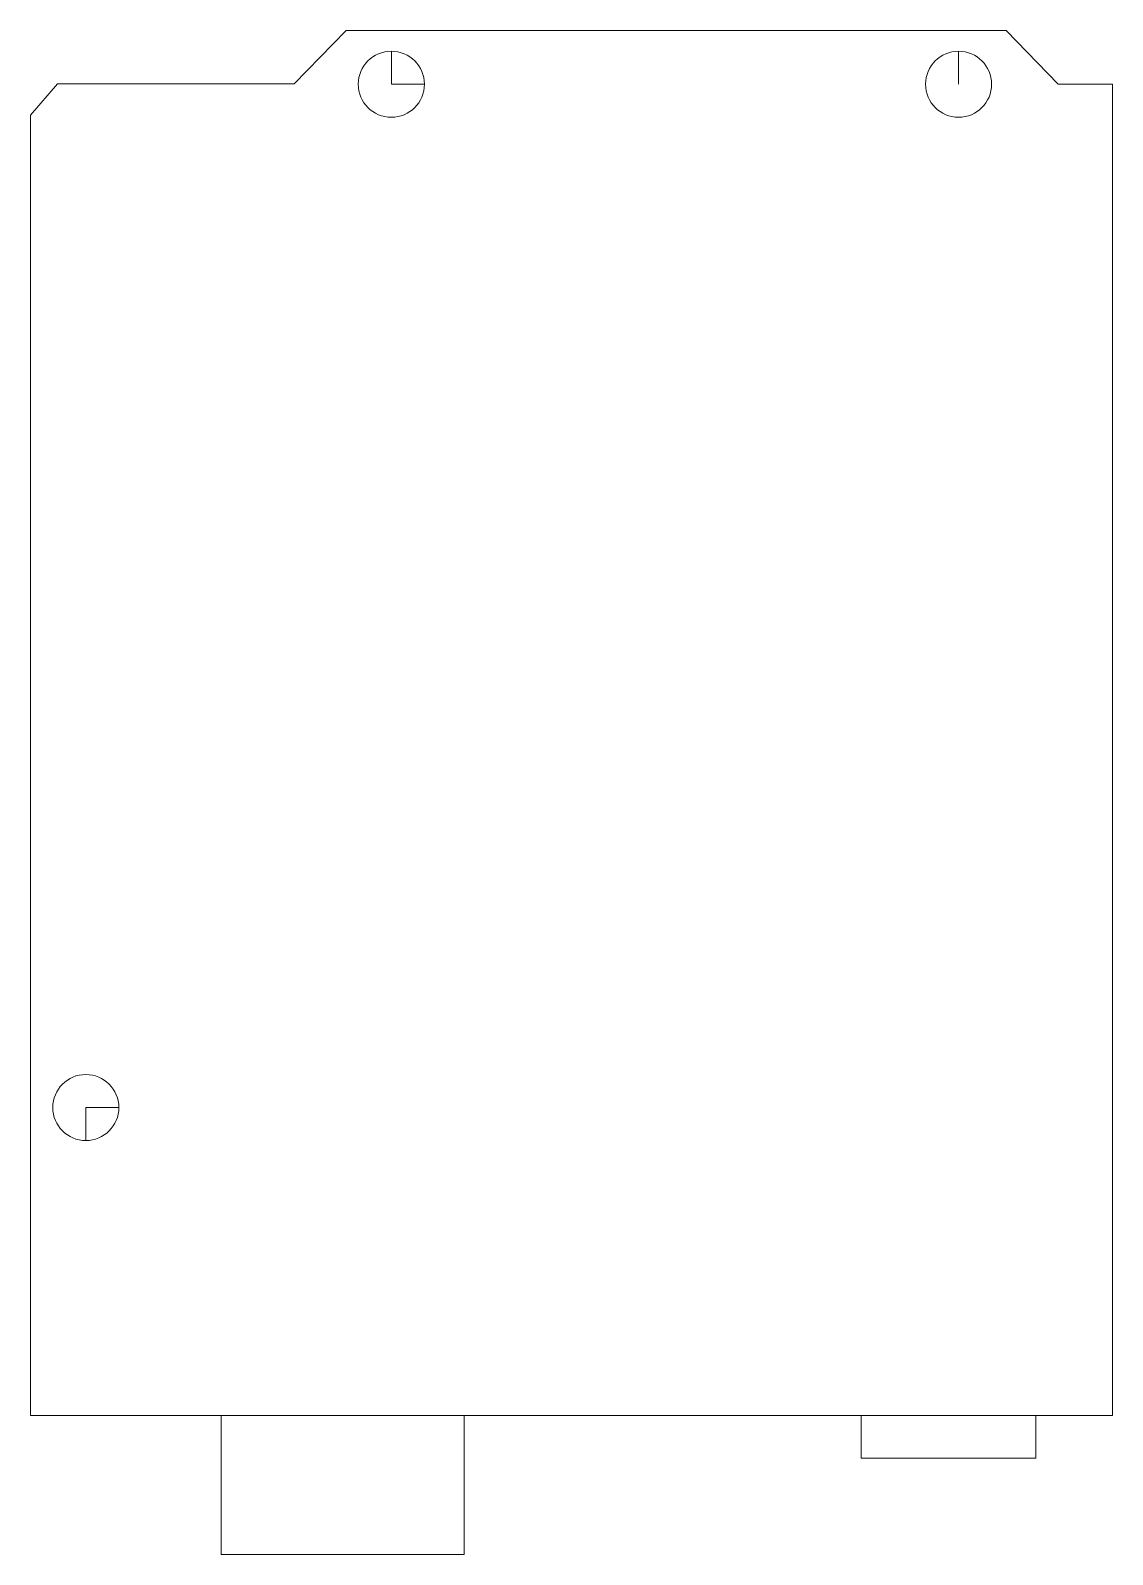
# Model space of a CAD drawing. Header units: inches. Extents: x 0 to 2.11, y -0.27 to 2.71.
import ezdxf

# ---------------------------------------------------------------- set-up
doc = ezdxf.new("R2010")
doc.units = ezdxf.units.IN
doc.layers.get('0').update_dxf_attribs({"linetype": 'CONTINUOUS', "lineweight": 0})

msp = doc.modelspace()

# ---------------------------------------------------------------- linework, layer by layer
for p, q in [((0.5125, 2.6005), (0.6145, 2.705)), ((1.903, 2.705), (0.6145, 2.705)), ((1.903, 2.705), (2.0045, 2.6)), ((0.7025, 2.6), (0.7025, 2.6645)), ((1.81, 2.6), (1.81, 2.6645)), ((-0.002, 2.5395), (0.0505, 2.6005)), ((0.5125, 2.6005), (0.0505, 2.6005)), ((0.7025, 2.6), (0.767, 2.6)), ((2.1105, 2.6), (2.0045, 2.6)), ((2.1105, 0), (2.1105, 2.6)), ((-0.002, 0), (-0.002, 2.5395)), ((0.106, 0.537), (0.106, 0.6015)), ((0.106, 0.6015), (0.1705, 0.6015)), ((-0.002, 0), (2.1105, 0)), ((0, 0), (2.1105, 0)), ((0.3705, 0), (0.3705, -0.2715)), ((0.8445, -0.2715), (0.8445, 0)), ((1.6195, -0.083), (1.6195, 0)), ((1.961, 0), (1.961, -0.083)), ((1.961, -0.083), (1.6195, -0.083)), ((0.3705, -0.2715), (0.8445, -0.2715))]:
    msp.add_line(p, q)
for centre in [(0.7025, 2.6), (1.81, 2.6), (0.106, 0.6015)]:
    msp.add_circle(centre, 0.0645)

doc.saveas('drawing.dxf')
